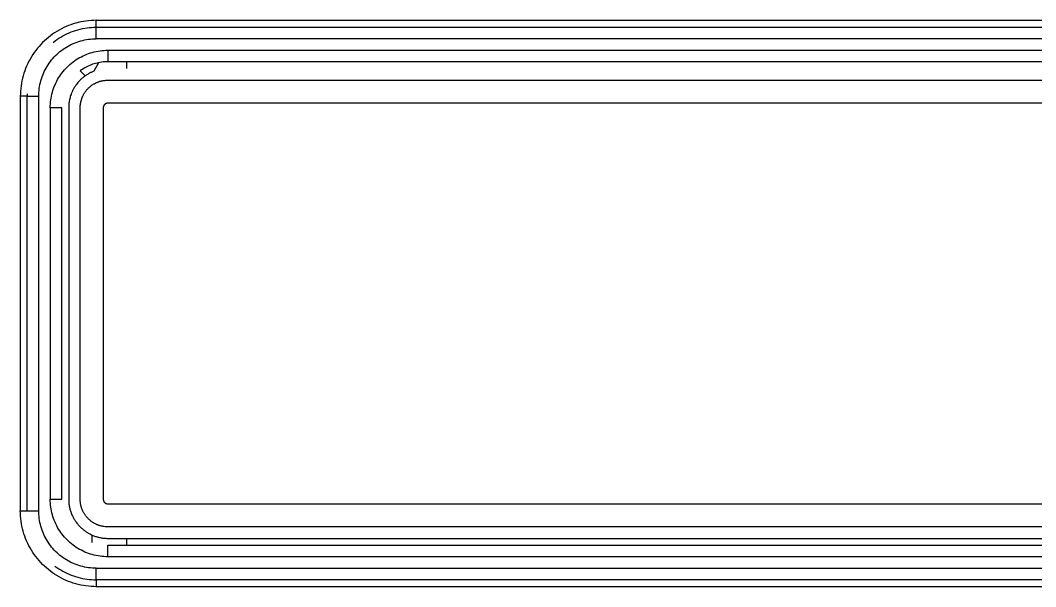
# Model space of a CAD drawing. Header units: millimetres. Extents: x 3033 to 5751, y 230 to 1450.
# Drawn here: x 3390.04 to 3434.12, y 732.45 to 757.05 of the extents above; entities that cross this region are included whole.
import ezdxf

# ---------------------------------------------------------------- set-up
doc = ezdxf.new("R2010")
doc.units = ezdxf.units.MM
doc.header["$MEASUREMENT"] = 0
doc.layers.add('LAYER 10', color=2, linetype='Continuous')

msp = doc.modelspace()

# ---------------------------------------------------------------- linework, layer by layer
at = {"layer": 'LAYER 10'}
for p, q in [((3392.451, 756.931), (3392.343, 756.899)), ((3392.56, 756.96), (3392.451, 756.931)), ((3392.67, 756.984), (3392.56, 756.96)), ((3392.78, 757.005), (3392.67, 756.984)), ((3392.892, 757.023), (3392.78, 757.005)), ((3393.004, 757.036), (3392.892, 757.023)), ((3393.116, 757.046), (3393.004, 757.036)), ((3393.228, 757.051), (3393.116, 757.046)), ((3393.341, 757.053), (3393.228, 757.051)), ((3393.341, 757.053), (3527.341, 757.053)), ((3393.341, 756.753), (3393.341, 757.053)), ((3391.531, 756.513), (3391.438, 756.449)), ((3391.626, 756.573), (3391.531, 756.513)), ((3391.724, 756.63), (3391.626, 756.573)), ((3391.823, 756.683), (3391.724, 756.63)), ((3391.924, 756.734), (3391.823, 756.683)), ((3392.026, 756.78), (3391.924, 756.734)), ((3392.13, 756.823), (3392.026, 756.78)), ((3392.067, 756.47), (3392.16, 756.511)), ((3392.236, 756.863), (3392.13, 756.823)), ((3392.16, 756.511), (3392.253, 756.549)), ((3392.343, 756.899), (3392.236, 756.863)), ((3392.253, 756.549), (3392.348, 756.584)), ((3392.348, 756.584), (3392.444, 756.616)), ((3392.444, 756.616), (3392.541, 756.645)), ((3392.541, 756.645), (3392.639, 756.67)), ((3392.639, 756.67), (3392.738, 756.692)), ((3392.738, 756.692), (3392.838, 756.711)), ((3392.838, 756.711), (3392.938, 756.726)), ((3392.938, 756.726), (3393.038, 756.738)), ((3393.038, 756.738), (3393.139, 756.747)), ((3393.139, 756.747), (3393.24, 756.752)), ((3393.24, 756.752), (3393.341, 756.753)), ((3393.341, 756.253), (3393.341, 756.753)), ((3393.341, 756.753), (3527.341, 756.753)), ((3391.008, 756.087), (3390.929, 756.006)), ((3391.089, 756.165), (3391.008, 756.087)), ((3391.172, 756.241), (3391.089, 756.165)), ((3391.258, 756.313), (3391.172, 756.241)), ((3391.347, 756.383), (3391.258, 756.313)), ((3391.438, 756.449), (3391.347, 756.383)), ((3391.467, 756.096), (3391.548, 756.158)), ((3391.548, 756.158), (3391.63, 756.217)), ((3391.63, 756.217), (3391.714, 756.274)), ((3391.714, 756.274), (3391.8, 756.327)), ((3391.8, 756.327), (3391.887, 756.378)), ((3391.887, 756.378), (3391.977, 756.425)), ((3391.977, 756.425), (3392.067, 756.47)), ((3392.267, 756.011), (3392.345, 756.046)), ((3392.345, 756.046), (3392.424, 756.079)), ((3392.424, 756.079), (3392.504, 756.109)), ((3392.504, 756.109), (3392.585, 756.136)), ((3392.585, 756.136), (3392.667, 756.161)), ((3392.667, 756.161), (3392.749, 756.182)), ((3392.749, 756.182), (3392.832, 756.201)), ((3392.832, 756.201), (3392.916, 756.217)), ((3392.916, 756.217), (3393.001, 756.23)), ((3393.001, 756.23), (3393.085, 756.24)), ((3393.085, 756.24), (3393.17, 756.248)), ((3393.17, 756.248), (3393.256, 756.252)), ((3393.256, 756.252), (3393.341, 756.253)), ((3527.341, 756.253), (3393.341, 756.253)), ((3390.645, 755.656), (3390.582, 755.563)), ((3390.712, 755.747), (3390.645, 755.656)), ((3390.781, 755.836), (3390.712, 755.747)), ((3390.854, 755.922), (3390.781, 755.836)), ((3390.929, 756.006), (3390.854, 755.922)), ((3391.635, 755.581), (3391.698, 755.638)), ((3391.698, 755.638), (3391.763, 755.693)), ((3391.763, 755.693), (3391.83, 755.745)), ((3391.83, 755.745), (3391.899, 755.796)), ((3391.899, 755.796), (3391.97, 755.844)), ((3391.97, 755.844), (3392.042, 755.889)), ((3392.042, 755.889), (3392.116, 755.933)), ((3392.116, 755.933), (3392.191, 755.973)), ((3392.191, 755.973), (3392.267, 756.011)), ((3392.924, 755.579), (3393.004, 755.609)), ((3393.004, 755.609), (3393.085, 755.636)), ((3393.085, 755.636), (3393.167, 755.661)), ((3393.167, 755.661), (3393.249, 755.682)), ((3393.249, 755.682), (3393.332, 755.701)), ((3393.332, 755.701), (3393.416, 755.717)), ((3393.416, 755.717), (3393.501, 755.73)), ((3393.501, 755.73), (3393.585, 755.74)), ((3393.585, 755.74), (3393.67, 755.748)), ((3393.67, 755.748), (3393.756, 755.752)), ((3393.756, 755.752), (3393.841, 755.753)), ((3393.841, 755.753), (3526.841, 755.753)), ((3393.841, 755.753), (3393.841, 755.253)), ((3390.361, 755.171), (3390.314, 755.068)), ((3390.411, 755.272), (3390.361, 755.171)), ((3390.465, 755.371), (3390.411, 755.272)), ((3390.521, 755.468), (3390.465, 755.371)), ((3390.582, 755.563), (3390.521, 755.468)), ((3391.251, 755.125), (3391.299, 755.195)), ((3391.299, 755.195), (3391.349, 755.264)), ((3391.349, 755.264), (3391.402, 755.331)), ((3391.402, 755.331), (3391.457, 755.396)), ((3391.457, 755.396), (3391.514, 755.46)), ((3391.514, 755.46), (3391.573, 755.521)), ((3391.573, 755.521), (3391.635, 755.581)), ((3392.198, 755.138), (3392.263, 755.193)), ((3392.263, 755.193), (3392.33, 755.245)), ((3392.33, 755.245), (3392.399, 755.296)), ((3392.399, 755.296), (3392.47, 755.344)), ((3392.47, 755.344), (3392.542, 755.389)), ((3392.542, 755.389), (3392.616, 755.433)), ((3392.616, 755.433), (3392.691, 755.473)), ((3392.691, 755.473), (3392.767, 755.511)), ((3392.767, 755.511), (3392.845, 755.546)), ((3392.845, 755.546), (3392.924, 755.579)), ((3393.243, 755.162), (3393.179, 755.141)), ((3393.436, 755.212), (3393.235, 754.842)), ((3393.308, 755.181), (3393.243, 755.162)), ((3393.373, 755.198), (3393.308, 755.181)), ((3393.439, 755.213), (3393.373, 755.198)), ((3393.505, 755.225), (3393.439, 755.213)), ((3393.572, 755.235), (3393.505, 755.225)), ((3393.639, 755.243), (3393.572, 755.235)), ((3393.706, 755.249), (3393.639, 755.243)), ((3393.774, 755.252), (3393.706, 755.249)), ((3393.841, 755.253), (3393.774, 755.252)), ((3526.841, 755.253), (3393.841, 755.253)), ((3394.647, 755.253), (3394.647, 754.954)), ((3390.196, 754.752), (3390.163, 754.644)), ((3390.232, 754.859), (3390.196, 754.752)), ((3390.271, 754.964), (3390.232, 754.859)), ((3390.314, 755.068), (3390.271, 754.964)), ((3391.015, 754.671), (3391.048, 754.749)), ((3391.048, 754.749), (3391.083, 754.827)), ((3391.083, 754.827), (3391.121, 754.904)), ((3391.121, 754.904), (3391.162, 754.979)), ((3391.162, 754.979), (3391.205, 755.052)), ((3391.205, 755.052), (3391.251, 755.125)), ((3391.799, 754.695), (3391.849, 754.764)), ((3391.849, 754.764), (3391.902, 754.831)), ((3391.902, 754.831), (3391.957, 754.896)), ((3391.957, 754.896), (3392.014, 754.96)), ((3392.014, 754.96), (3392.073, 755.021)), ((3392.073, 755.021), (3392.135, 755.081)), ((3392.135, 755.081), (3392.198, 755.138)), ((3392.699, 754.896), (3392.645, 754.856)), ((3392.645, 754.856), (3392.859, 754.641)), ((3392.756, 754.933), (3392.699, 754.896)), ((3392.813, 754.969), (3392.756, 754.933)), ((3392.871, 755.003), (3392.813, 754.969)), ((3392.931, 755.034), (3392.871, 755.003)), ((3392.991, 755.064), (3392.931, 755.034)), ((3392.983, 754.721), (3392.957, 754.705)), ((3393.01, 754.737), (3392.983, 754.721)), ((3393.053, 755.092), (3392.991, 755.064)), ((3393.038, 754.752), (3393.01, 754.737)), ((3393.065, 754.766), (3393.038, 754.752)), ((3393.116, 755.117), (3393.053, 755.092)), ((3393.093, 754.78), (3393.065, 754.766)), ((3393.121, 754.793), (3393.093, 754.78)), ((3393.179, 755.141), (3393.116, 755.117)), ((3393.149, 754.806), (3393.121, 754.793)), ((3393.177, 754.819), (3393.149, 754.806)), ((3393.206, 754.83), (3393.177, 754.819)), ((3393.235, 754.842), (3393.206, 754.83)), ((3390.089, 754.314), (3390.072, 754.203)), ((3390.11, 754.425), (3390.089, 754.314)), ((3390.135, 754.535), (3390.11, 754.425)), ((3390.163, 754.644), (3390.135, 754.535)), ((3390.893, 754.262), (3390.912, 754.345)), ((3390.912, 754.345), (3390.934, 754.428)), ((3390.934, 754.428), (3390.958, 754.51)), ((3390.958, 754.51), (3390.985, 754.591)), ((3390.985, 754.591), (3391.015, 754.671)), ((3391.548, 754.249), (3391.583, 754.327)), ((3391.583, 754.327), (3391.621, 754.404)), ((3391.621, 754.404), (3391.662, 754.479)), ((3391.662, 754.479), (3391.705, 754.552)), ((3391.705, 754.552), (3391.751, 754.625)), ((3391.751, 754.625), (3391.799, 754.695)), ((3392.503, 754.302), (3392.468, 754.256)), ((3392.539, 754.346), (3392.503, 754.302)), ((3392.576, 754.389), (3392.539, 754.346)), ((3392.615, 754.431), (3392.576, 754.389)), ((3392.637, 754.453), (3392.615, 754.431)), ((3392.659, 754.476), (3392.637, 754.453)), ((3392.682, 754.497), (3392.659, 754.476)), ((3392.706, 754.519), (3392.682, 754.497)), ((3392.73, 754.54), (3392.706, 754.519)), ((3392.754, 754.56), (3392.73, 754.54)), ((3392.778, 754.58), (3392.754, 754.56)), ((3392.803, 754.6), (3392.778, 754.58)), ((3392.828, 754.619), (3392.803, 754.6)), ((3392.853, 754.637), (3392.828, 754.619)), ((3392.879, 754.655), (3392.853, 754.637)), ((3392.904, 754.672), (3392.879, 754.655)), ((3392.93, 754.689), (3392.904, 754.672)), ((3392.957, 754.705), (3392.93, 754.689)), ((3393.188, 754.26), (3393.21, 754.274)), ((3393.21, 754.274), (3393.232, 754.288)), ((3393.232, 754.288), (3393.255, 754.3)), ((3393.255, 754.3), (3393.277, 754.313)), ((3393.277, 754.313), (3393.301, 754.325)), ((3393.301, 754.325), (3393.324, 754.336)), ((3393.324, 754.336), (3393.348, 754.348)), ((3393.348, 754.348), (3393.372, 754.358)), ((3393.372, 754.358), (3393.397, 754.368)), ((3393.397, 754.368), (3393.421, 754.378)), ((3393.421, 754.378), (3393.446, 754.387)), ((3393.446, 754.387), (3393.471, 754.395)), ((3393.471, 754.395), (3393.496, 754.403)), ((3393.496, 754.403), (3393.521, 754.41)), ((3393.521, 754.41), (3393.547, 754.417)), ((3393.547, 754.417), (3393.572, 754.423)), ((3393.572, 754.423), (3393.598, 754.429)), ((3393.598, 754.429), (3393.624, 754.434)), ((3393.624, 754.434), (3393.65, 754.438)), ((3393.65, 754.438), (3393.676, 754.442)), ((3393.676, 754.442), (3393.712, 754.446)), ((3393.712, 754.446), (3393.749, 754.45)), ((3393.749, 754.45), (3393.786, 754.452)), ((3393.786, 754.452), (3393.823, 754.453)), ((3393.823, 754.453), (3526.841, 754.453)), ((3390.043, 753.866), (3390.041, 753.753)), ((3390.049, 753.979), (3390.043, 753.866)), ((3390.058, 754.091), (3390.049, 753.979)), ((3390.072, 754.203), (3390.058, 754.091)), ((3390.343, 753.866), (3390.341, 753.753)), ((3390.841, 753.753), (3390.842, 753.839)), ((3390.842, 753.839), (3390.847, 753.924)), ((3390.847, 753.924), (3390.854, 754.009)), ((3390.854, 754.009), (3390.864, 754.094)), ((3390.864, 754.094), (3390.877, 754.178)), ((3390.877, 754.178), (3390.893, 754.262)), ((3391.393, 753.762), (3391.412, 753.845)), ((3391.412, 753.845), (3391.434, 753.928)), ((3391.434, 753.928), (3391.458, 754.01)), ((3391.458, 754.01), (3391.485, 754.091)), ((3391.485, 754.091), (3391.515, 754.171)), ((3391.515, 754.171), (3391.548, 754.249)), ((3392.243, 753.833), (3392.227, 753.787)), ((3392.253, 753.861), (3392.243, 753.833)), ((3392.264, 753.889), (3392.253, 753.861)), ((3392.276, 753.916), (3392.264, 753.889)), ((3392.287, 753.944), (3392.276, 753.916)), ((3392.3, 753.971), (3392.287, 753.944)), ((3392.313, 753.998), (3392.3, 753.971)), ((3392.326, 754.024), (3392.313, 753.998)), ((3392.34, 754.051), (3392.326, 754.024)), ((3392.354, 754.077), (3392.34, 754.051)), ((3392.369, 754.104), (3392.354, 754.077)), ((3392.384, 754.13), (3392.369, 754.104)), ((3392.4, 754.156), (3392.384, 754.13)), ((3392.417, 754.181), (3392.4, 754.156)), ((3392.433, 754.207), (3392.417, 754.181)), ((3392.451, 754.232), (3392.433, 754.207)), ((3392.468, 754.256), (3392.451, 754.232)), ((3392.778, 753.81), (3392.79, 753.832)), ((3392.79, 753.832), (3392.802, 753.854)), ((3392.802, 753.854), (3392.815, 753.875)), ((3392.815, 753.875), (3392.828, 753.897)), ((3392.828, 753.897), (3392.842, 753.919)), ((3392.842, 753.919), (3392.857, 753.94)), ((3392.857, 753.94), (3392.872, 753.961)), ((3392.872, 753.961), (3392.887, 753.981)), ((3392.887, 753.981), (3392.903, 754.002)), ((3392.903, 754.002), (3392.919, 754.022)), ((3392.919, 754.022), (3392.936, 754.041)), ((3392.936, 754.041), (3392.953, 754.061)), ((3392.953, 754.061), (3392.971, 754.08)), ((3392.971, 754.08), (3392.989, 754.098)), ((3392.989, 754.098), (3393.007, 754.116)), ((3393.007, 754.116), (3393.026, 754.134)), ((3393.026, 754.134), (3393.045, 754.151)), ((3393.045, 754.151), (3393.064, 754.168)), ((3393.064, 754.168), (3393.084, 754.185)), ((3393.084, 754.185), (3393.104, 754.201)), ((3393.104, 754.201), (3393.125, 754.216)), ((3393.125, 754.216), (3393.146, 754.231)), ((3393.146, 754.231), (3393.167, 754.246)), ((3393.167, 754.246), (3393.188, 754.26)), ((3390.341, 753.753), (3390.041, 753.753)), ((3390.041, 753.753), (3390.041, 735.753)), ((3390.341, 753.753), (3390.841, 753.753)), ((3390.341, 735.753), (3390.341, 753.753)), ((3390.841, 735.753), (3390.841, 753.753)), ((3391.342, 753.339), (3391.347, 753.424)), ((3391.347, 753.424), (3391.354, 753.509)), ((3391.354, 753.509), (3391.364, 753.594)), ((3391.364, 753.594), (3391.377, 753.678)), ((3391.377, 753.678), (3391.393, 753.762)), ((3392.148, 753.403), (3392.144, 753.354)), ((3392.153, 753.451), (3392.148, 753.403)), ((3392.159, 753.5), (3392.153, 753.451)), ((3392.167, 753.548), (3392.159, 753.5)), ((3392.176, 753.597), (3392.167, 753.548)), ((3392.187, 753.645), (3392.176, 753.597)), ((3392.199, 753.693), (3392.187, 753.645)), ((3392.212, 753.74), (3392.199, 753.693)), ((3392.227, 753.787), (3392.212, 753.74)), ((3392.646, 753.358), (3392.65, 753.396)), ((3392.65, 753.396), (3392.655, 753.437)), ((3392.655, 753.437), (3392.662, 753.479)), ((3392.662, 753.479), (3392.671, 753.519)), ((3392.671, 753.519), (3392.681, 753.56)), ((3392.681, 753.56), (3392.692, 753.6)), ((3392.692, 753.6), (3392.705, 753.64)), ((3392.705, 753.64), (3392.712, 753.66)), ((3392.712, 753.66), (3392.719, 753.679)), ((3392.719, 753.679), (3392.727, 753.699)), ((3392.727, 753.699), (3392.735, 753.718)), ((3392.735, 753.718), (3392.745, 753.741)), ((3392.745, 753.741), (3392.755, 753.764)), ((3392.755, 753.764), (3392.766, 753.787)), ((3392.766, 753.787), (3392.778, 753.81)), ((3393.696, 753.391), (3393.691, 753.385)), ((3393.7, 753.396), (3393.696, 753.391)), ((3393.705, 753.4), (3393.7, 753.396)), ((3393.711, 753.405), (3393.705, 753.4)), ((3393.716, 753.41), (3393.711, 753.405)), ((3393.721, 753.414), (3393.716, 753.41)), ((3393.724, 753.416), (3393.721, 753.414)), ((3393.727, 753.418), (3393.724, 753.416)), ((3393.73, 753.42), (3393.727, 753.418)), ((3393.733, 753.422), (3393.73, 753.42)), ((3393.736, 753.424), (3393.733, 753.422)), ((3393.739, 753.425), (3393.736, 753.424)), ((3393.742, 753.427), (3393.739, 753.425)), ((3393.745, 753.429), (3393.742, 753.427)), ((3393.748, 753.431), (3393.745, 753.429)), ((3393.751, 753.432), (3393.748, 753.431)), ((3393.754, 753.434), (3393.751, 753.432)), ((3393.757, 753.435), (3393.754, 753.434)), ((3393.76, 753.437), (3393.757, 753.435)), ((3393.764, 753.438), (3393.76, 753.437)), ((3393.768, 753.44), (3393.764, 753.438)), ((3393.772, 753.441), (3393.768, 753.44)), ((3393.777, 753.443), (3393.772, 753.441)), ((3393.781, 753.444), (3393.777, 753.443)), ((3393.786, 753.446), (3393.781, 753.444)), ((3393.791, 753.447), (3393.786, 753.446)), ((3393.795, 753.448), (3393.791, 753.447)), ((3393.8, 753.449), (3393.795, 753.448)), ((3393.804, 753.45), (3393.8, 753.449)), ((3393.809, 753.451), (3393.804, 753.45)), ((3393.814, 753.451), (3393.809, 753.451)), ((3393.818, 753.452), (3393.814, 753.451)), ((3393.823, 753.453), (3393.818, 753.452)), ((3393.828, 753.453), (3393.823, 753.453)), ((3393.833, 753.453), (3393.828, 753.453)), ((3393.837, 753.454), (3393.833, 753.453)), ((3393.844, 753.454), (3393.837, 753.454)), ((3526.841, 753.453), (3393.844, 753.454)), ((3391.341, 753.253), (3391.342, 753.339)), ((3391.841, 753.253), (3391.341, 753.253)), ((3391.341, 753.253), (3391.341, 736.253)), ((3391.841, 736.253), (3391.841, 753.253)), ((3392.142, 753.312), (3392.141, 736.484)), ((3392.144, 753.354), (3392.142, 753.312)), ((3392.641, 753.288), (3392.643, 753.319)), ((3392.641, 753.266), (3392.641, 753.288)), ((3392.642, 736.216), (3392.641, 753.266)), ((3392.643, 753.319), (3392.646, 753.358)), ((3393.642, 753.272), (3393.641, 753.269)), ((3393.641, 753.269), (3393.641, 753.265)), ((3393.641, 753.265), (3393.641, 753.262)), ((3393.641, 753.262), (3393.641, 736.25)), ((3393.643, 753.282), (3393.642, 753.279)), ((3393.642, 753.279), (3393.642, 753.276)), ((3393.642, 753.276), (3393.642, 753.272)), ((3393.644, 753.289), (3393.643, 753.286)), ((3393.643, 753.286), (3393.643, 753.282)), ((3393.645, 753.293), (3393.644, 753.289)), ((3393.646, 753.299), (3393.645, 753.296)), ((3393.645, 753.296), (3393.645, 753.293)), ((3393.647, 753.303), (3393.646, 753.299)), ((3393.649, 753.309), (3393.647, 753.303)), ((3393.651, 753.316), (3393.649, 753.309)), ((3393.654, 753.323), (3393.651, 753.316)), ((3393.655, 753.326), (3393.654, 753.323)), ((3393.656, 753.33), (3393.655, 753.326)), ((3393.658, 753.333), (3393.656, 753.33)), ((3393.659, 753.337), (3393.658, 753.333)), ((3393.661, 753.34), (3393.659, 753.337)), ((3393.663, 753.344), (3393.661, 753.34)), ((3393.664, 753.347), (3393.663, 753.344)), ((3393.666, 753.35), (3393.664, 753.347)), ((3393.668, 753.353), (3393.666, 753.35)), ((3393.67, 753.357), (3393.668, 753.353)), ((3393.672, 753.36), (3393.67, 753.357)), ((3393.674, 753.363), (3393.672, 753.36)), ((3393.676, 753.366), (3393.674, 753.363)), ((3393.678, 753.369), (3393.676, 753.366)), ((3393.68, 753.372), (3393.678, 753.369)), ((3393.682, 753.375), (3393.68, 753.372)), ((3393.684, 753.377), (3393.682, 753.375)), ((3393.686, 753.38), (3393.684, 753.377)), ((3393.691, 753.385), (3393.686, 753.38)), ((3391.342, 736.168), (3391.341, 736.253)), ((3391.341, 736.253), (3391.841, 736.253)), ((3392.141, 736.484), (3392.141, 736.224)), ((3392.141, 736.224), (3392.142, 736.187)), ((3392.643, 736.184), (3392.642, 736.216)), ((3393.641, 736.25), (3393.641, 736.243)), ((3393.641, 736.243), (3393.642, 736.236)), ((3393.642, 736.236), (3393.642, 736.229)), ((3393.642, 736.229), (3393.643, 736.222)), ((3393.643, 736.222), (3393.645, 736.215)), ((3393.645, 736.215), (3393.646, 736.209)), ((3393.646, 736.209), (3393.648, 736.202)), ((3393.648, 736.202), (3393.65, 736.195)), ((3393.65, 736.195), (3393.652, 736.189)), ((3390.043, 735.641), (3390.041, 735.753)), ((3390.041, 735.753), (3390.341, 735.753)), ((3390.341, 735.753), (3390.841, 735.753)), ((3390.842, 735.668), (3390.841, 735.753)), ((3391.347, 736.083), (3391.342, 736.168)), ((3391.354, 735.998), (3391.347, 736.083)), ((3391.364, 735.913), (3391.354, 735.998)), ((3391.377, 735.829), (3391.364, 735.913)), ((3391.393, 735.745), (3391.377, 735.829)), ((3392.142, 736.187), (3392.144, 736.15)), ((3392.144, 736.15), (3392.147, 736.112)), ((3392.147, 736.112), (3392.15, 736.075)), ((3392.15, 736.075), (3392.155, 736.038)), ((3392.155, 736.038), (3392.16, 736.001)), ((3392.16, 736.001), (3392.166, 735.964)), ((3392.166, 735.964), (3392.173, 735.928)), ((3392.173, 735.928), (3392.18, 735.891)), ((3392.18, 735.891), (3392.188, 735.855)), ((3392.188, 735.855), (3392.198, 735.819)), ((3392.198, 735.819), (3392.208, 735.783)), ((3392.208, 735.783), (3392.218, 735.747)), ((3392.645, 736.151), (3392.643, 736.184)), ((3392.649, 736.118), (3392.645, 736.151)), ((3392.653, 736.086), (3392.649, 736.118)), ((3392.657, 736.059), (3392.653, 736.086)), ((3392.661, 736.033), (3392.657, 736.059)), ((3392.667, 736.007), (3392.661, 736.033)), ((3392.672, 735.98), (3392.667, 736.007)), ((3392.679, 735.954), (3392.672, 735.98)), ((3392.686, 735.929), (3392.679, 735.954)), ((3392.693, 735.903), (3392.686, 735.929)), ((3392.702, 735.877), (3392.693, 735.903)), ((3392.71, 735.852), (3392.702, 735.877)), ((3392.719, 735.827), (3392.71, 735.852)), ((3392.729, 735.802), (3392.719, 735.827)), ((3392.74, 735.777), (3392.729, 735.802)), ((3392.751, 735.753), (3392.74, 735.777)), ((3393.652, 736.189), (3393.654, 736.182)), ((3393.654, 736.182), (3393.657, 736.176)), ((3393.657, 736.176), (3393.659, 736.17)), ((3393.659, 736.17), (3393.662, 736.163)), ((3393.662, 736.163), (3393.666, 736.157)), ((3393.666, 736.157), (3393.669, 736.151)), ((3393.669, 736.151), (3393.673, 736.145)), ((3393.673, 736.145), (3393.677, 736.14)), ((3393.677, 736.14), (3393.681, 736.134)), ((3393.681, 736.134), (3393.685, 736.129)), ((3393.685, 736.129), (3393.689, 736.123)), ((3393.689, 736.123), (3393.694, 736.118)), ((3393.694, 736.118), (3393.699, 736.113)), ((3393.699, 736.113), (3393.703, 736.108)), ((3393.703, 736.108), (3393.709, 736.104)), ((3393.709, 736.104), (3393.714, 736.099)), ((3393.714, 736.099), (3393.719, 736.095)), ((3393.719, 736.095), (3393.725, 736.091)), ((3393.725, 736.091), (3393.73, 736.087)), ((3393.73, 736.087), (3393.736, 736.083)), ((3393.736, 736.083), (3393.742, 736.08)), ((3393.742, 736.08), (3393.748, 736.076)), ((3393.748, 736.076), (3393.754, 736.073)), ((3393.754, 736.073), (3393.761, 736.07)), ((3393.761, 736.07), (3393.767, 736.068)), ((3393.767, 736.068), (3393.774, 736.065)), ((3393.774, 736.065), (3393.78, 736.063)), ((3393.78, 736.063), (3393.787, 736.061)), ((3393.787, 736.061), (3393.793, 736.059)), ((3393.793, 736.059), (3393.8, 736.058)), ((3393.8, 736.058), (3393.807, 736.056)), ((3393.807, 736.056), (3393.814, 736.055)), ((3393.814, 736.055), (3393.821, 736.054)), ((3393.821, 736.054), (3393.827, 736.054)), ((3393.827, 736.054), (3526.837, 736.053)), ((3390.049, 735.528), (3390.043, 735.641)), ((3390.058, 735.416), (3390.049, 735.528)), ((3390.072, 735.304), (3390.058, 735.416)), ((3390.847, 735.583), (3390.842, 735.668)), ((3390.854, 735.498), (3390.847, 735.583)), ((3390.864, 735.413), (3390.854, 735.498)), ((3390.877, 735.329), (3390.864, 735.413)), ((3390.893, 735.245), (3390.877, 735.329)), ((3391.412, 735.661), (3391.393, 735.745)), ((3391.434, 735.579), (3391.412, 735.661)), ((3391.458, 735.497), (3391.434, 735.579)), ((3391.485, 735.416), (3391.458, 735.497)), ((3391.515, 735.336), (3391.485, 735.416)), ((3391.548, 735.257), (3391.515, 735.336)), ((3392.218, 735.747), (3392.23, 735.711)), ((3392.23, 735.711), (3392.242, 735.676)), ((3392.242, 735.676), (3392.255, 735.641)), ((3392.255, 735.641), (3392.269, 735.606)), ((3392.269, 735.606), (3392.284, 735.57)), ((3392.284, 735.57), (3392.3, 735.535)), ((3392.3, 735.535), (3392.317, 735.501)), ((3392.317, 735.501), (3392.334, 735.467)), ((3392.334, 735.467), (3392.352, 735.433)), ((3392.352, 735.433), (3392.371, 735.399)), ((3392.371, 735.399), (3392.391, 735.367)), ((3392.391, 735.367), (3392.41, 735.336)), ((3392.41, 735.336), (3392.429, 735.307)), ((3392.762, 735.729), (3392.751, 735.753)), ((3392.774, 735.705), (3392.762, 735.729)), ((3392.786, 735.681), (3392.774, 735.705)), ((3392.799, 735.658), (3392.786, 735.681)), ((3392.812, 735.636), (3392.799, 735.658)), ((3392.826, 735.614), (3392.812, 735.636)), ((3392.84, 735.592), (3392.826, 735.614)), ((3392.855, 735.57), (3392.84, 735.592)), ((3392.87, 735.549), (3392.855, 735.57)), ((3392.885, 735.528), (3392.87, 735.549)), ((3392.901, 735.508), (3392.885, 735.528)), ((3392.917, 735.487), (3392.901, 735.508)), ((3392.934, 735.467), (3392.917, 735.487)), ((3392.951, 735.448), (3392.934, 735.467)), ((3392.969, 735.429), (3392.951, 735.448)), ((3392.987, 735.41), (3392.969, 735.429)), ((3393.006, 735.392), (3392.987, 735.41)), ((3393.024, 735.374), (3393.006, 735.392)), ((3393.044, 735.356), (3393.024, 735.374)), ((3393.064, 735.339), (3393.044, 735.356)), ((3393.084, 735.322), (3393.064, 735.339)), ((3393.105, 735.306), (3393.084, 735.322)), ((3390.089, 735.193), (3390.072, 735.304)), ((3390.11, 735.082), (3390.089, 735.193)), ((3390.135, 734.972), (3390.11, 735.082)), ((3390.163, 734.863), (3390.135, 734.972)), ((3390.912, 735.161), (3390.893, 735.245)), ((3390.934, 735.079), (3390.912, 735.161)), ((3390.958, 734.997), (3390.934, 735.079)), ((3390.985, 734.916), (3390.958, 734.997)), ((3391.015, 734.836), (3390.985, 734.916)), ((3391.583, 735.18), (3391.548, 735.257)), ((3391.621, 735.103), (3391.583, 735.18)), ((3391.662, 735.028), (3391.621, 735.103)), ((3391.705, 734.954), (3391.662, 735.028)), ((3391.751, 734.882), (3391.705, 734.954)), ((3391.799, 734.812), (3391.751, 734.882)), ((3392.429, 735.307), (3392.449, 735.278)), ((3392.449, 735.278), (3392.47, 735.249)), ((3392.47, 735.249), (3392.491, 735.22)), ((3392.491, 735.22), (3392.513, 735.192)), ((3392.513, 735.192), (3392.535, 735.165)), ((3392.535, 735.165), (3392.558, 735.138)), ((3392.558, 735.138), (3392.584, 735.109)), ((3392.584, 735.109), (3392.61, 735.081)), ((3392.61, 735.081), (3392.637, 735.054)), ((3392.637, 735.054), (3392.664, 735.027)), ((3392.664, 735.027), (3392.692, 735)), ((3392.692, 735), (3392.721, 734.975)), ((3392.721, 734.975), (3392.75, 734.95)), ((3392.75, 734.95), (3392.78, 734.925)), ((3392.78, 734.925), (3392.808, 734.903)), ((3392.808, 734.903), (3392.838, 734.881)), ((3392.838, 734.881), (3392.867, 734.86)), ((3393.126, 735.29), (3393.105, 735.306)), ((3393.147, 735.274), (3393.126, 735.29)), ((3393.169, 735.259), (3393.147, 735.274)), ((3393.191, 735.245), (3393.169, 735.259)), ((3393.213, 735.231), (3393.191, 735.245)), ((3393.236, 735.217), (3393.213, 735.231)), ((3393.259, 735.204), (3393.236, 735.217)), ((3393.282, 735.192), (3393.259, 735.204)), ((3393.306, 735.18), (3393.282, 735.192)), ((3393.33, 735.168), (3393.306, 735.18)), ((3393.354, 735.157), (3393.33, 735.168)), ((3393.378, 735.146), (3393.354, 735.157)), ((3393.403, 735.136), (3393.378, 735.146)), ((3393.427, 735.127), (3393.403, 735.136)), ((3393.452, 735.118), (3393.427, 735.127)), ((3393.478, 735.11), (3393.452, 735.118)), ((3393.503, 735.102), (3393.478, 735.11)), ((3393.529, 735.094), (3393.503, 735.102)), ((3393.554, 735.088), (3393.529, 735.094)), ((3393.58, 735.082), (3393.554, 735.088)), ((3393.606, 735.077), (3393.58, 735.082)), ((3393.635, 735.071), (3393.606, 735.077)), ((3393.663, 735.067), (3393.635, 735.071)), ((3393.72, 735.06), (3393.663, 735.067)), ((3393.745, 735.057), (3393.72, 735.06)), ((3393.757, 735.056), (3393.745, 735.057)), ((3393.769, 735.055), (3393.757, 735.056)), ((3393.781, 735.055), (3393.769, 735.055)), ((3393.792, 735.054), (3393.781, 735.055)), ((3526.849, 735.053), (3393.792, 735.054)), ((3390.196, 734.755), (3390.163, 734.863)), ((3390.232, 734.648), (3390.196, 734.755)), ((3390.271, 734.543), (3390.232, 734.648)), ((3390.314, 734.439), (3390.271, 734.543)), ((3390.361, 734.336), (3390.314, 734.439)), ((3391.048, 734.757), (3391.015, 734.836)), ((3391.083, 734.68), (3391.048, 734.757)), ((3391.121, 734.603), (3391.083, 734.68)), ((3391.162, 734.528), (3391.121, 734.603)), ((3391.205, 734.454), (3391.162, 734.528)), ((3391.251, 734.382), (3391.205, 734.454)), ((3391.849, 734.743), (3391.799, 734.812)), ((3391.902, 734.676), (3391.849, 734.743)), ((3391.957, 734.61), (3391.902, 734.676)), ((3392.014, 734.547), (3391.957, 734.61)), ((3392.073, 734.486), (3392.014, 734.547)), ((3392.135, 734.426), (3392.073, 734.486)), ((3392.867, 734.86), (3392.897, 734.84)), ((3392.897, 734.84), (3392.927, 734.82)), ((3392.927, 734.82), (3392.958, 734.801)), ((3392.958, 734.801), (3392.989, 734.782)), ((3392.989, 734.782), (3393.021, 734.764)), ((3393.021, 734.764), (3393.055, 734.746)), ((3393.055, 734.746), (3393.09, 734.728)), ((3393.09, 734.728), (3393.125, 734.711)), ((3393.125, 734.711), (3393.161, 734.696)), ((3393.143, 734.703), (3393.143, 734.379)), ((3393.161, 734.696), (3393.196, 734.68)), ((3393.196, 734.68), (3393.233, 734.666)), ((3393.233, 734.666), (3393.269, 734.653)), ((3393.269, 734.653), (3393.306, 734.64)), ((3393.306, 734.64), (3393.339, 734.629)), ((3393.339, 734.629), (3393.373, 734.619)), ((3393.373, 734.619), (3393.408, 734.61)), ((3393.408, 734.61), (3393.442, 734.601)), ((3393.442, 734.601), (3393.476, 734.593)), ((3393.476, 734.593), (3393.511, 734.586)), ((3393.511, 734.586), (3393.546, 734.579)), ((3393.546, 734.579), (3393.581, 734.573)), ((3393.581, 734.573), (3393.624, 734.567)), ((3393.624, 734.567), (3393.667, 734.562)), ((3393.667, 734.562), (3393.717, 734.558)), ((3393.717, 734.558), (3393.757, 734.555)), ((3393.757, 734.555), (3393.796, 734.554)), ((3393.796, 734.554), (3525.548, 734.554)), ((3394.646, 734.554), (3394.646, 734.253)), ((3390.411, 734.235), (3390.361, 734.336)), ((3390.465, 734.136), (3390.411, 734.235)), ((3390.521, 734.039), (3390.465, 734.136)), ((3390.582, 733.944), (3390.521, 734.039)), ((3391.299, 734.312), (3391.251, 734.382)), ((3391.349, 734.243), (3391.299, 734.312)), ((3391.402, 734.176), (3391.349, 734.243)), ((3391.457, 734.11), (3391.402, 734.176)), ((3391.514, 734.047), (3391.457, 734.11)), ((3391.573, 733.986), (3391.514, 734.047)), ((3392.198, 734.369), (3392.135, 734.426)), ((3392.263, 734.314), (3392.198, 734.369)), ((3392.33, 734.261), (3392.263, 734.314)), ((3392.399, 734.211), (3392.33, 734.261)), ((3392.47, 734.163), (3392.399, 734.211)), ((3392.542, 734.117), (3392.47, 734.163)), ((3392.616, 734.074), (3392.542, 734.117)), ((3392.691, 734.034), (3392.616, 734.074)), ((3392.767, 733.996), (3392.691, 734.034)), ((3392.845, 733.96), (3392.767, 733.996)), ((3393.841, 734.253), (3526.841, 734.253)), ((3393.841, 733.753), (3393.841, 734.253)), ((3390.645, 733.85), (3390.582, 733.944)), ((3390.712, 733.759), (3390.645, 733.85)), ((3390.781, 733.671), (3390.712, 733.759)), ((3390.854, 733.585), (3390.781, 733.671)), ((3390.929, 733.501), (3390.854, 733.585)), ((3391.635, 733.926), (3391.573, 733.986)), ((3391.698, 733.869), (3391.635, 733.926)), ((3391.763, 733.814), (3391.698, 733.869)), ((3391.83, 733.761), (3391.763, 733.814)), ((3391.899, 733.711), (3391.83, 733.761)), ((3391.97, 733.663), (3391.899, 733.711)), ((3392.042, 733.617), (3391.97, 733.663)), ((3392.116, 733.574), (3392.042, 733.617)), ((3392.191, 733.534), (3392.116, 733.574)), ((3392.924, 733.928), (3392.845, 733.96)), ((3393.004, 733.898), (3392.924, 733.928)), ((3393.085, 733.871), (3393.004, 733.898)), ((3393.167, 733.846), (3393.085, 733.871)), ((3393.249, 733.824), (3393.167, 733.846)), ((3393.332, 733.806), (3393.249, 733.824)), ((3393.416, 733.79), (3393.332, 733.806)), ((3393.501, 733.777), (3393.416, 733.79)), ((3393.585, 733.767), (3393.501, 733.777)), ((3393.67, 733.759), (3393.585, 733.767)), ((3393.756, 733.755), (3393.67, 733.759)), ((3393.841, 733.753), (3393.756, 733.755)), ((3526.841, 733.753), (3393.841, 733.753)), ((3391.008, 733.42), (3390.929, 733.501)), ((3391.089, 733.342), (3391.008, 733.42)), ((3391.172, 733.266), (3391.089, 733.342)), ((3391.258, 733.194), (3391.172, 733.266)), ((3391.347, 733.124), (3391.258, 733.194)), ((3391.438, 733.057), (3391.347, 733.124)), ((3391.545, 733.351), (3391.627, 733.291)), ((3391.627, 733.291), (3391.711, 733.235)), ((3391.711, 733.235), (3391.797, 733.181)), ((3391.797, 733.181), (3391.885, 733.131)), ((3391.885, 733.131), (3391.974, 733.083)), ((3392.267, 733.496), (3392.191, 733.534)), ((3392.345, 733.46), (3392.267, 733.496)), ((3392.424, 733.428), (3392.345, 733.46)), ((3392.504, 733.398), (3392.424, 733.428)), ((3392.585, 733.371), (3392.504, 733.398)), ((3392.667, 733.346), (3392.585, 733.371)), ((3392.749, 733.324), (3392.667, 733.346)), ((3392.832, 733.306), (3392.749, 733.324)), ((3392.916, 733.29), (3392.832, 733.306)), ((3393.001, 733.277), (3392.916, 733.29)), ((3393.085, 733.267), (3393.001, 733.277)), ((3393.17, 733.259), (3393.085, 733.267)), ((3393.256, 733.255), (3393.17, 733.259)), ((3393.341, 733.253), (3393.256, 733.255)), ((3393.341, 733.253), (3527.341, 733.253)), ((3393.341, 732.753), (3393.341, 733.253)), ((3391.531, 732.994), (3391.438, 733.057)), ((3391.626, 732.934), (3391.531, 732.994)), ((3391.724, 732.877), (3391.626, 732.934)), ((3391.823, 732.823), (3391.724, 732.877)), ((3391.924, 732.773), (3391.823, 732.823)), ((3392.026, 732.727), (3391.924, 732.773)), ((3391.974, 733.083), (3392.065, 733.038)), ((3392.13, 732.683), (3392.026, 732.727)), ((3392.065, 733.038), (3392.158, 732.997)), ((3392.236, 732.644), (3392.13, 732.683)), ((3392.158, 732.997), (3392.252, 732.958)), ((3392.252, 732.958), (3392.347, 732.923)), ((3392.347, 732.923), (3392.443, 732.891)), ((3392.443, 732.891), (3392.54, 732.862)), ((3392.54, 732.862), (3392.638, 732.837)), ((3392.638, 732.837), (3392.737, 732.815)), ((3392.737, 732.815), (3392.837, 732.796)), ((3392.837, 732.796), (3392.937, 732.781)), ((3392.937, 732.781), (3393.037, 732.769)), ((3393.037, 732.769), (3393.138, 732.76)), ((3393.138, 732.76), (3393.24, 732.755)), ((3393.24, 732.755), (3393.341, 732.753)), ((3393.341, 732.753), (3393.341, 732.453)), ((3527.341, 732.753), (3393.341, 732.753)), ((3392.343, 732.608), (3392.236, 732.644)), ((3392.451, 732.576), (3392.343, 732.608)), ((3392.56, 732.547), (3392.451, 732.576)), ((3392.67, 732.522), (3392.56, 732.547)), ((3392.78, 732.501), (3392.67, 732.522)), ((3392.892, 732.484), (3392.78, 732.501)), ((3393.004, 732.471), (3392.892, 732.484)), ((3393.116, 732.461), (3393.004, 732.471)), ((3393.228, 732.455), (3393.116, 732.461)), ((3393.341, 732.453), (3393.228, 732.455)), ((3527.341, 732.453), (3393.341, 732.453))]:
    msp.add_line(p, q, dxfattribs=at)

doc.saveas('drawing.dxf')
